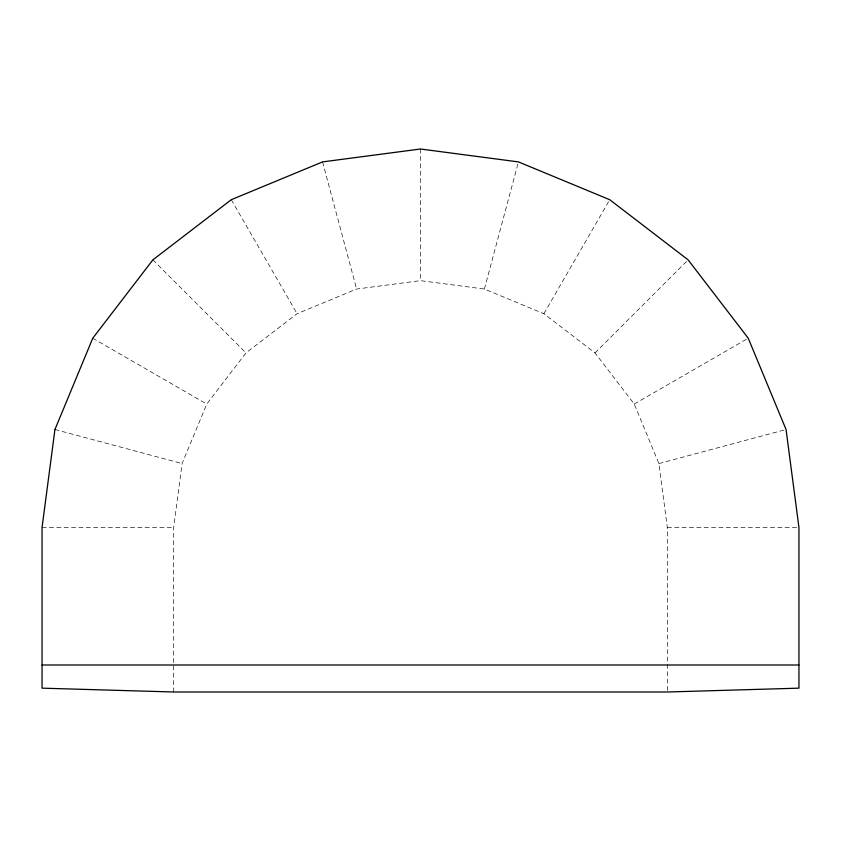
<?xml version="1.0" encoding="UTF-8"?>
<svg xmlns="http://www.w3.org/2000/svg" width="841" height="841" viewBox="0 0 841 841"><rect width="100%" height="100%" fill="white"/><g stroke="black" fill="none" stroke-linecap="round" stroke-linejoin="round"><path stroke-width="0.63" stroke-dasharray="4.21 3.15" d="M173.688 691.996L173.688 527.454L182.098 463.57L206.749 404.048L245.971 352.926L297.094 313.704L356.616 289.052L420.5 280.642L484.384 289.052L543.906 313.704L595.029 352.926L634.251 404.048L658.902 463.57L667.312 527.454L667.312 690.692M484.384 289.052L518.445 161.903M543.906 313.704L609.725 199.706M595.029 352.926L688.106 259.848M634.251 404.048L748.248 338.229M658.902 463.57L786.051 429.499M42.05 527.454L173.688 527.454M667.312 527.454L798.95 527.454M54.949 429.499L182.098 463.57M92.752 338.229L206.749 404.048M152.894 259.848L245.971 352.926M231.275 199.706L297.094 313.704M322.555 161.903L356.616 289.052M420.5 149.004L420.5 280.642"/><path stroke-width="1.26" d="M42.05 665L798.95 665M54.949 429.499L42.05 527.454L42.05 688.159L173.688 691.996L667.312 691.996L798.95 688.159L798.95 527.454L786.051 429.499L748.248 338.229L688.106 259.848L609.725 199.706L518.445 161.903L420.5 149.004L322.555 161.903L231.275 199.706L152.894 259.848L92.752 338.229L54.949 429.499"/></g></svg>
